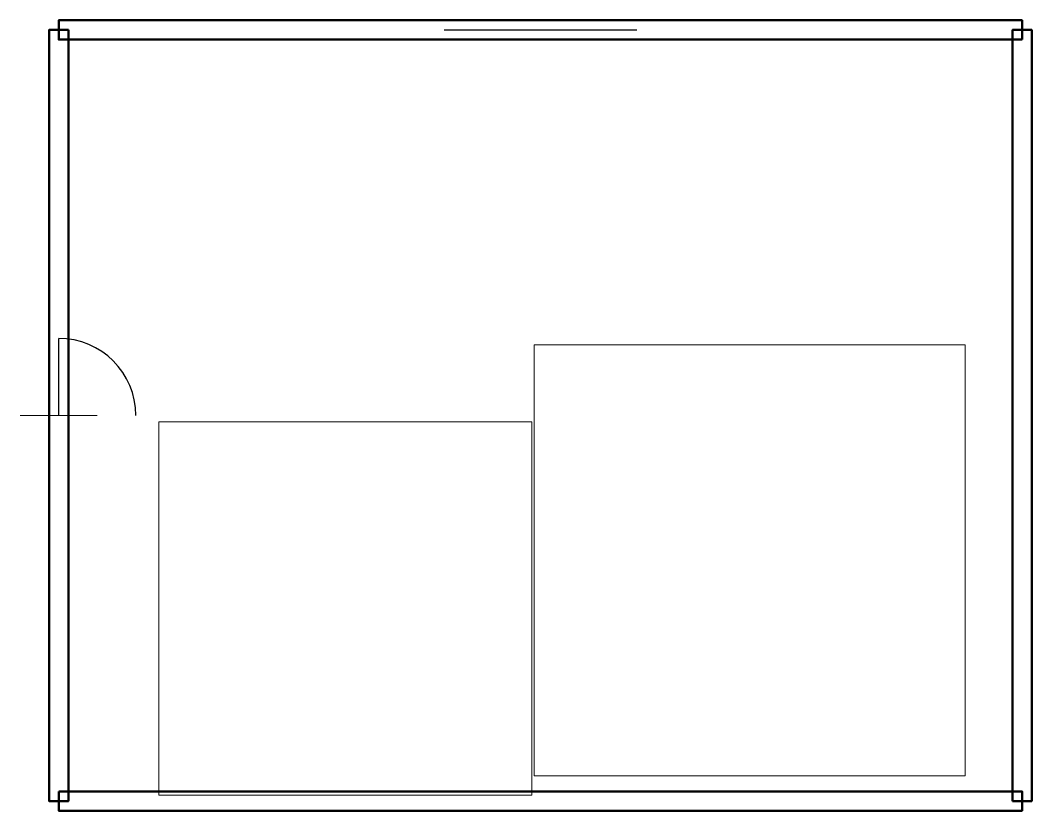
# Model space of a CAD drawing. Header units: metres. Extents: x -0.4 to 10.1, y -0.1 to 8.1.
import ezdxf

# ---------------------------------------------------------------- set-up
doc = ezdxf.new("R2010")
doc.units = ezdxf.units.M
for name, color, linetype, lineweight in [('CONSTRUCTION', 8, 'Continuous', 13), ('DOORS', 2, 'CONTINUOUS', 25), ('ROOMS', 4, 'CONTINUOUS', 13), ('WALLS', 1, 'CONTINUOUS', 50), ('WINDOWS', 3, 'CONTINUOUS', 25)]:
    doc.layers.add(name, color=color, linetype=linetype, lineweight=lineweight)

msp = doc.modelspace()

# ---------------------------------------------------------------- linework, layer by layer
at = {"layer": 'CONSTRUCTION'}
for p, q in [((4, 8.1), (6, 8.1)), ((4, 7.9), (6, 7.9)), ((-0.4, 4), (0.4, 4))]:
    msp.add_line(p, q, dxfattribs=at)
at = {"layer": 'DOORS'}
msp.add_line((0, 4), (0, 4.8), dxfattribs=at)
msp.add_arc((0, 4), 0.8, 0, 90, dxfattribs=at)
at = {"layer": 'ROOMS'}
for points in [[(4.936, 0.262), (9.408, 0.262), (9.408, 4.734), (4.936, 4.734)], [(1.039, 0.062), (4.912, 0.062), (4.912, 3.935), (1.039, 3.935)]]:
    msp.add_lwpolyline(points, close=True, dxfattribs=at)
at = {"layer": 'WALLS', "lineweight": 50}
for points in [[(10, 7.9), (0, 7.9), (0, 8.1), (10, 8.1)], [(0.1, 8), (0.1, 0), (-0.1, 0), (-0.1, 8)], [(9.9, 0), (9.9, 8), (10.1, 8), (10.1, 0)], [(0, 0.1), (10, 0.1), (10, -0.1), (0, -0.1)]]:
    msp.add_lwpolyline(points, close=True, dxfattribs=at)
at = {"layer": 'WINDOWS'}
msp.add_line((4, 8), (6, 8), dxfattribs=at)

doc.saveas('drawing.dxf')
